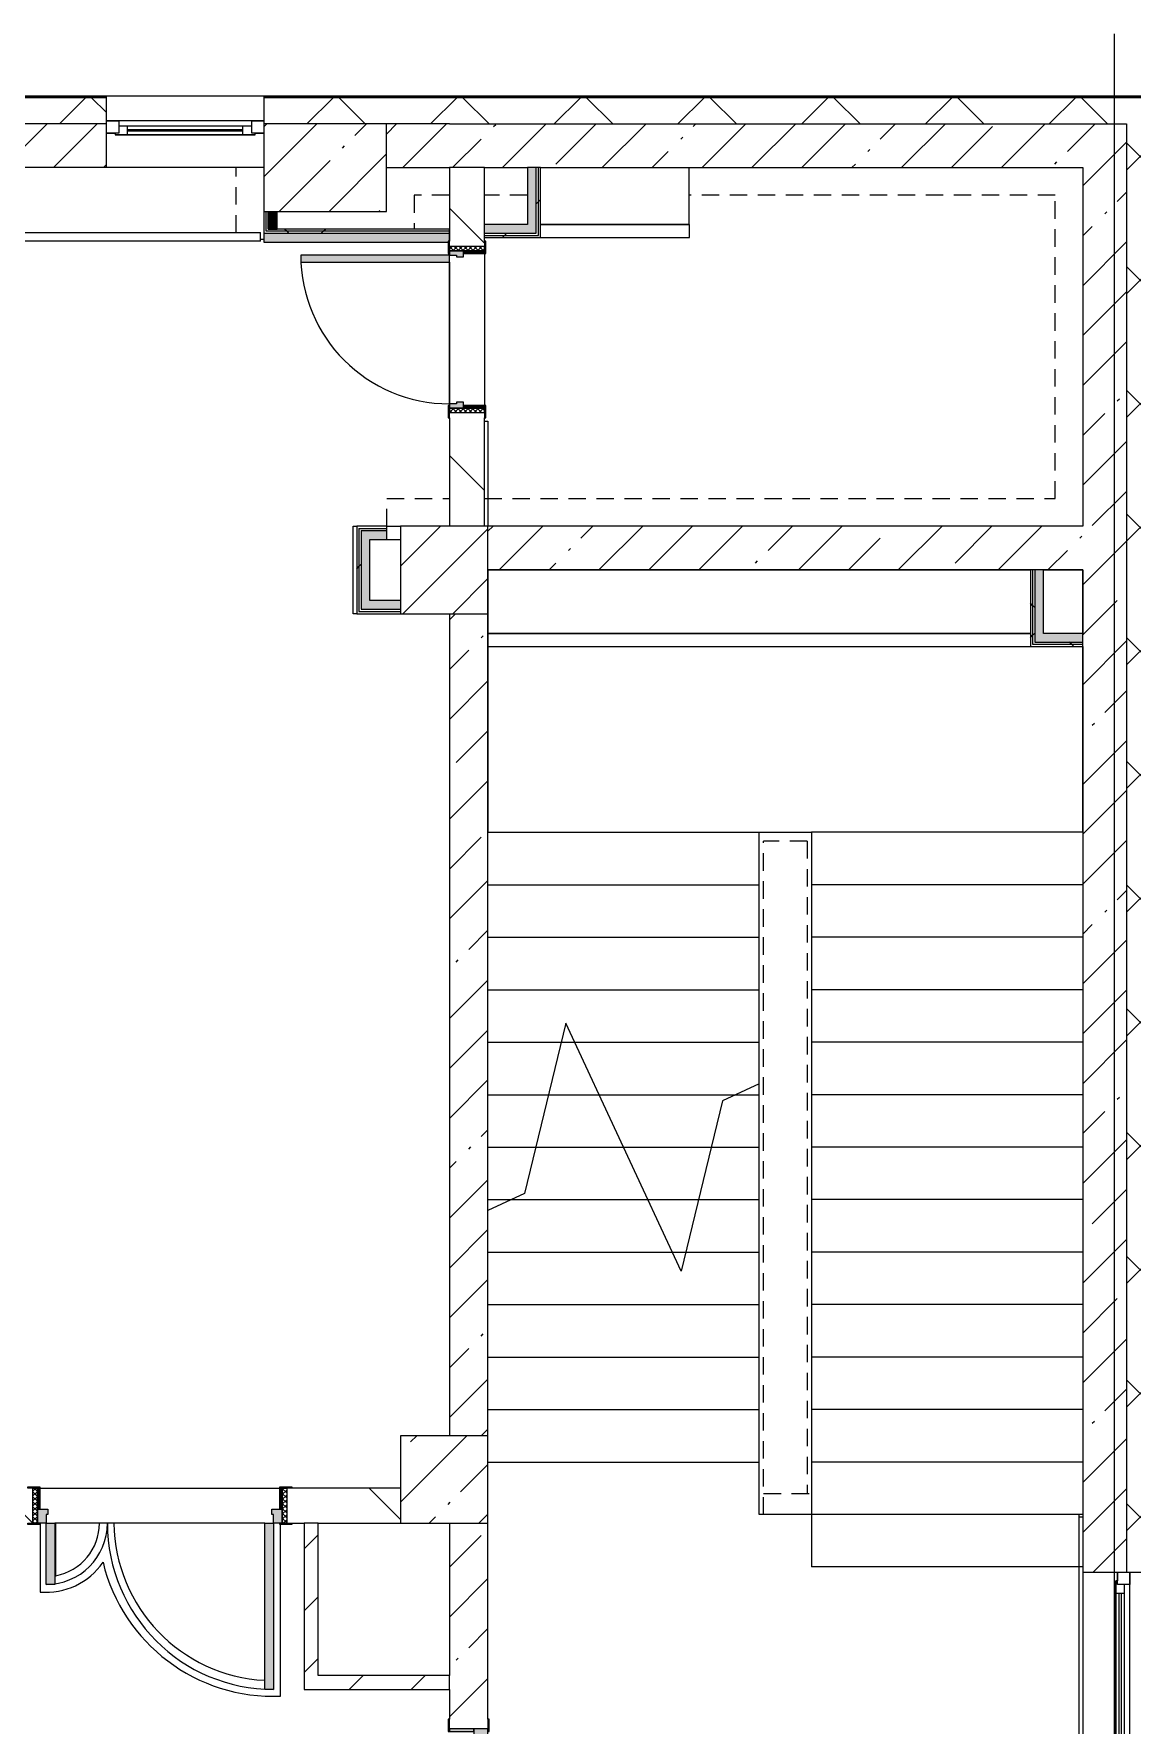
# Model space of a CAD drawing. Header units: millimetres. Extents: x -2911 to 191903, y -8553 to 29000.
# Drawn here: x 178755 to 185032, y 12246 to 21915 of the extents above; entities that cross this region are included whole.
import ezdxf

# ---------------------------------------------------------------- set-up
doc = ezdxf.new("R2010")
doc.units = ezdxf.units.MM
doc.linetypes.add('200_ШТРИХ__ш1_п0_6_', pattern=[160, 100, -60])
for name, color, linetype, lineweight in [('A-DETL-MBND', 7, '200_ШТРИХ__ш1_п0_6_', 9), ('A-GLAZ-1', 7, 'Continuous', 5), ('A-WALL', 7, 'Continuous', 9), ('A-WALL-4', 7, 'Continuous', 5), ('I-WALL-3', 7, 'Continuous', 5), ('S-COLS-2', 7, 'Continuous', 5), ('S-STRS-2', 7, 'Continuous', 5), ('S-STRS-MBND-1', 7, 'Continuous', 5), ('Оси', 7, 'Continuous', 9)]:
    doc.layers.add(name, color=color, linetype=linetype, lineweight=lineweight)
for name, color, linetype, lineweight, true_color in [('A-DOOR-1', 7, 'Continuous', 5, 0xaaaaaa), ('A-DOOR-2', 7, 'Continuous', 5, 0xe2e2e2), ('A-DOOR-FRAM-1', 7, 'Continuous', 5, 0xe2e2e2), ('A-DOOR-FRAM-2', 7, 'Continuous', 5, 0xaaaaaa), ('A-FLOR-3', 7, 'Continuous', 5, 0xaaaaaa), ('I-WALL-1', 7, 'Continuous', 5, 0xe7e7e7), ('I-WALL-2', 7, 'Continuous', 9, 0xe7e7e7)]:
    doc.layers.add(name, color=color, linetype=linetype, lineweight=lineweight, true_color=true_color)
pattern_1 = [(45, (59919.87, 0), (-285.1231, 285.1231), []), (45, (60205, 0), (-285.1231, 285.1231), [504.031, -100.806, 16.764, -84.042])]
pattern_2 = [(45, (59919.87, 0), (-353.5534, 353.5534), []), (135, (59919.87, 0), (-353.5534, -353.5534), [])]
pattern_3 = [(135, (59919.87, 0), (-353.5534, -353.5534), [])]
pattern_4 = [(45, (59919.87, 0), (-176.7767, 176.7767), [])]
pattern_5 = [(45, (59919.9, 0), (-530.33, 530.33), []), (135, (59919.9, 0), (-530.33, -530.33), [])]

# ---------------------------------------------------------------- blocks, each defined once
blk = doc.blocks.new('110_Дверь_СКБ_2Ст - Д-1_л_Лестничная клетка EIS60 2-32142534-2_5_1_птичка')
at = {"layer": 'A-DOOR-2'}
for points in [[(662.5, 110), (662.5, 1010), (612.5, 1010), (612.5, 110)], [(-587.5, 510), (-637.5, 510), (-637.5, 110), (-587.5, 110), (-587.5, 433.2)], [(712.5, 30), (697.5, 30), (697.5, -110), (712.5, -110), (712.5, -30.6)]]:
    blk.add_hatch(color=256, dxfattribs=at).paths.add_polyline_path(points)
h = blk.add_hatch(color=256, dxfattribs=at)
h.paths.add_polyline_path([(712.5, 110), (662.5, 110), (662.5, 60), (652.5, 60), (652.5, 30), (712.5, 30)])
h.paths.add_polyline_path([(-627.5, 30), (-627.5, 60), (-637.5, 60), (-637.5, 110), (-687.5, 110), (-687.5, 30)])
at = {"layer": 'A-DOOR-FRAM-1'}
for points in [[(-672.5, 110), (-672.5, 118), (-742.5, 118), (-742.5, 110)], [(767.5, 110), (767.5, 118), (697.5, 118), (697.5, 110)], [(-672.5, 30), (-687.5, 30), (-687.5, -110), (-672.5, -110), (-672.5, -30.6)], [(-672.5, -110), (-742.5, -110), (-742.5, -118), (-672.5, -118)], [(767.5, -118), (767.5, -110), (697.5, -110), (697.5, -118)]]:
    blk.add_hatch(color=256, dxfattribs=at).paths.add_polyline_path(points)
at = {"layer": 'A-DOOR-1'}
for p, q in [((662.5, 1010), (612.5, 1010)), ((612.5, 1010), (612.5, 110)), ((662.5, 110), (662.5, 1010)), ((-637.5, 510), (-637.5, 110)), ((-587.5, 510), (-637.5, 510)), ((-587.5, 110), (-587.5, 510)), ((-637.5, 110), (-587.5, 110)), ((612.5, 110), (662.5, 110))]:
    blk.add_line(p, q, dxfattribs=at)
for centre, radius, start, end in [((662.5, 110), 900, 90, 180), ((-637.5, 110), 400, 360, 90)]:
    blk.add_arc(centre, radius, start, end, dxfattribs=at)
at = {"layer": 'A-DOOR-FRAM-2'}
for p, q in [((-672.5, 118), (-742.5, 118)), ((-742.5, 118), (-742.5, 110)), ((-742.5, 110), (-672.5, 110)), ((-637.5, 110), (-687.5, 110)), ((-687.5, 110), (-687.5, 30)), ((-672.5, 110), (-672.5, 118)), ((-637.5, 60), (-637.5, 110)), ((662.5, 110), (662.5, 60)), ((712.5, 110), (662.5, 110)), ((767.5, 118), (697.5, 118)), ((697.5, 118), (697.5, 110)), ((697.5, 110), (767.5, 110)), ((712.5, 30), (712.5, 110)), ((767.5, 110), (767.5, 118)), ((-687.5, 30), (-627.5, 30)), ((-672.5, 30), (-687.5, 30)), ((-687.5, 30), (-687.5, -110)), ((-672.5, -110), (-672.5, 30)), ((-627.5, 60), (-637.5, 60)), ((-627.5, 30), (-627.5, 60)), ((662.5, 60), (652.5, 60)), ((652.5, 60), (652.5, 30)), ((652.5, 30), (712.5, 30)), ((712.5, 30), (697.5, 30)), ((697.5, 30), (697.5, -110)), ((712.5, -110), (712.5, 30)), ((-672.5, -110), (-742.5, -110)), ((-742.5, -110), (-742.5, -118)), ((-742.5, -118), (-672.5, -118)), ((-687.5, -110), (-672.5, -110)), ((-672.5, -118), (-672.5, -110)), ((697.5, -110), (712.5, -110)), ((767.5, -110), (697.5, -110)), ((697.5, -110), (697.5, -118)), ((697.5, -118), (767.5, -118)), ((767.5, -118), (767.5, -110))]:
    blk.add_line(p, q, dxfattribs=at)
blk = doc.blocks.new('120_Окно_СКБ_1Ст - 120_Окно_СКБ_1Ст 900х2500_h_ с форточкой-V106-2_5_1_птичка')
at = {"layer": 'A-GLAZ-1'}
for p, q in [((-450, -127), (-450, -57)), ((-450, -57), (-380, -57)), ((450, -57), (-450, -57)), ((-380, -57), (-380, -127)), ((380, -87), (-380, -87)), ((-380, -87), (-380, -127)), ((-330, -137), (-330, -87)), ((330, -137), (330, -87)), ((380, -127), (380, -57)), ((380, -57), (450, -57)), ((380, -127), (380, -87)), ((450, -57), (450, -127)), ((-380, -127), (-450, -127)), ((-450, -127), (-400, -127)), ((-380, -127), (-400, -127)), ((-400, -127), (-400, -137)), ((-400, -137), (400, -137)), ((400, -137), (-400, -137)), ((-330, -107), (330, -107)), ((330, -117), (-330, -117)), ((450, -127), (380, -127)), ((400, -127), (380, -127)), ((400, -127), (449.8, -127)), ((400, -137), (400, -127))]:
    blk.add_line(p, q, dxfattribs=at)
blk = doc.blocks.new('120_Окно_СКБ_1Ст - 120_Окно_СКБ_1Ст 1200х2500_h_ с форточкой2-24160662-2_5_1_птичка')
at = {"layer": 'A-GLAZ-1'}
for p, q in [((-600, -127), (-600, -57)), ((-600, -57), (-530, -57)), ((600, -57), (-600, -57)), ((-530, -57), (-530, -127)), ((530, -87), (-530, -87)), ((-530, -87), (-530, -127)), ((-480, -137), (-480, -87)), ((480, -137), (480, -87)), ((530, -127), (530, -57)), ((530, -57), (600, -57)), ((530, -127), (530, -87)), ((600, -57), (600, -127)), ((-530, -127), (-600, -127)), ((-600, -127), (-550, -127)), ((-530, -127), (-550, -127)), ((-550, -127), (-550, -137)), ((-550, -137), (550, -137)), ((550, -137), (-550, -137)), ((-480, -107), (480, -107)), ((480, -117), (-480, -117)), ((600, -127), (530, -127)), ((550, -127), (530, -127)), ((550, -127), (600, -127)), ((550, -137), (550, -127))]:
    blk.add_line(p, q, dxfattribs=at)
blk = doc.blocks.new('110_Дверь_СКБ_1Ст_Внутренняя1 - Д-8 950x2100h_охрана-V58-2_5_1_птичка')
at = {"layer": 'A-DOOR-1'}
h = blk.add_hatch(dxfattribs=at)
h.set_pattern_fill('FP_89', color=256, style=0, pattern_type=2)
h.set_pattern_definition([(135, (1826.41, 164.685), (-14.14214, -14.14214), []), (225, (1826.41, 164.685), (14.14214, -14.14214), [])])
h.paths.add_polyline_path([(487.5, 100), (462.5, 100), (462.5, -100), (487.5, -100), (487.5, -34.8)])
at = {"layer": 'A-DOOR-2'}
h = blk.add_hatch(color=256, dxfattribs=at)
h.paths.add_polyline_path([(-437.5, 100), (-437.5, 20), (-402.5, 20), (-402.5, 60), (-412.5, 60), (-416.2, 100)])
h.paths.add_polyline_path([(437.5, 100), (437.5, 60), (427.5, 60), (427.5, 20), (462.5, 20), (462.5, 100)])
at = {"layer": 'A-DOOR-FRAM-1'}
for points in [[(397.5, 950), (397.5, 100), (437.5, 100), (437.5, 950)], [(-492.5, 108), (-492.5, 100), (-422.5, 100), (-422.5, 108)], [(511.4, 108), (447.5, 108), (447.5, 100), (517.5, 100), (517.5, 108)], [(-422.5, 20), (-437.5, 20), (-437.5, -100), (-422.5, -100), (-422.5, -34.8)], [(462.5, 20), (447.5, 20), (447.5, -100), (462.5, -100), (462.5, -34.8)], [(-492.5, -100), (-492.5, -108), (-422.5, -108), (-422.5, -100)], [(447.5, -100), (447.5, -108), (517.5, -108), (517.5, -100)]]:
    blk.add_hatch(color=256, dxfattribs=at).paths.add_polyline_path(points)
at = {"layer": 'A-DOOR-FRAM-2'}
h = blk.add_hatch(dxfattribs=at)
h.set_pattern_fill('FP_90', color=256, style=0, pattern_type=2)
h.set_pattern_definition([(45, (-296.384, 164.685), (-14.1421, 14.1421), []), (135, (-296.384, 164.685), (-14.1421, -14.1421), [])])
h.paths.add_polyline_path([(-437.5, 100), (-462.5, 100), (-462.5, -100), (-437.5, -100), (-437.5, -34.8)])
at = {"layer": 'A-DOOR-1'}
for p, q in [((437.5, 950), (397.5, 950)), ((397.5, 950), (397.5, 100)), ((437.5, 100), (437.5, 950)), ((397.5, 100), (437.5, 100))]:
    blk.add_line(p, q, dxfattribs=at)
blk.add_arc((437.5, 100), 850, 90, 180, dxfattribs=at)
at = {"layer": 'A-DOOR-FRAM-2'}
for p, q in [((-422.5, 108), (-492.5, 108)), ((-492.5, 108), (-492.5, 100)), ((-492.5, 100), (-422.5, 100)), ((-437.5, 100), (-462.5, 100)), ((-462.5, 100), (-462.5, -100)), ((-412.5, 100), (-437.5, 100)), ((-437.5, 100), (-437.5, 20)), ((-437.5, -100), (-437.5, 100)), ((-422.5, 100), (-437.5, 100)), ((-437.5, 100), (-437.5, 99)), ((-437.5, 99), (-422.5, 99)), ((-422.5, 100), (-422.5, 108)), ((-422.5, 99), (-422.5, 100)), ((-412.5, 60), (-412.5, 100)), ((437.5, 100), (437.5, 60)), ((462.5, 100), (437.5, 100)), ((517.5, 108), (447.5, 108)), ((447.5, 108), (447.5, 100)), ((462.5, 100), (447.5, 100)), ((447.5, 100), (447.5, 99)), ((447.5, 100), (517.5, 100)), ((447.5, 99), (462.5, 99)), ((462.5, 20), (462.5, 100)), ((487.5, 100), (462.5, 100)), ((462.5, 100), (462.5, -100)), ((462.5, 99), (462.5, 100)), ((487.5, -100), (487.5, 100)), ((517.5, 100), (517.5, 108)), ((-437.5, 20), (-402.5, 20)), ((-422.5, 20), (-437.5, 20)), ((-437.5, 20), (-437.5, -100)), ((-422.5, -100), (-422.5, 20)), ((-402.5, 60), (-412.5, 60)), ((-402.5, 20), (-402.5, 60)), ((437.5, 60), (427.5, 60)), ((427.5, 60), (427.5, 20)), ((427.5, 20), (462.5, 20)), ((462.5, 20), (447.5, 20)), ((447.5, 20), (447.5, -100)), ((462.5, -100), (462.5, 20)), ((-422.5, -100), (-492.5, -100)), ((-492.5, -100), (-492.5, -108)), ((-492.5, -108), (-422.5, -108)), ((-462.5, -100), (-437.5, -100)), ((-437.5, -100), (-422.5, -100)), ((-422.5, -108), (-422.5, -100)), ((447.5, -100), (462.5, -100)), ((517.5, -100), (447.5, -100)), ((447.5, -100), (447.5, -108)), ((447.5, -108), (517.5, -108)), ((462.5, -100), (487.5, -100)), ((517.5, -108), (517.5, -100))]:
    blk.add_line(p, q, dxfattribs=at)
blk = doc.blocks.new('BSC_Колонна _Прямоугольная - 700х500-23282984-2_5_1_птичка')
at = {"layer": 'S-COLS-2'}
h = blk.add_hatch(dxfattribs=at)
h.set_pattern_fill('FP_153', color=256, style=0, pattern_type=2)
h.set_pattern_definition([(45, (-120500, -21150), (-285.1231, 285.1231), []), (45, (-120214.88, -21150), (-285.1231, 285.1231), [504.031, -100.806, 16.764, -84.042])])
h.paths.add_polyline_path([(-138.1, -250), (350, -250), (350, 250), (-350, 250), (-350, -250)])
for p, q in [((350, 250), (-350, 250)), ((-350, 250), (-350, -250)), ((350, -250), (350, 250)), ((-350, -250), (350, -250))]:
    blk.add_line(p, q, dxfattribs=at)
blk = doc.blocks.new('BSC_Колонна _Прямоугольная - 500х500-22291386-2_5_1_птичка')
at = {"layer": 'S-COLS-2'}
h = blk.add_hatch(dxfattribs=at)
h.set_pattern_fill('FP_174', color=256, style=0, pattern_type=2)
h.set_pattern_definition([(45, (-121180, -13650), (-285.1231, 285.1231), []), (45, (-120894.88, -13650), (-285.1231, 285.1231), [504.031, -100.806, 16.764, -84.042])])
h.paths.add_polyline_path([(-250, -250), (250, -250), (250, 250), (-250, 250), (-250, -115.2)])
for p, q in [((250, 250), (-250, 250)), ((-250, 250), (-250, -250)), ((250, -250), (250, 250)), ((-250, -250), (250, -250))]:
    blk.add_line(p, q, dxfattribs=at)
blk = doc.blocks.new('BSC_Колонна _Прямоугольная - 500х500-V163-2_5_1_птичка')
at = {"layer": 'S-COLS-2'}
h = blk.add_hatch(dxfattribs=at)
h.set_pattern_fill('FP_183', color=256, style=0, pattern_type=2)
h.set_pattern_definition([(45, (-121180, -18850), (-285.1231, 285.1231), []), (45, (-120894.88, -18850), (-285.1231, 285.1231), [504.031, -100.806, 16.764, -84.042])])
h.paths.add_polyline_path([(-250, -250), (250, -250), (250, 250), (-250, 250), (-250, -109.1)])
for p, q in [((250, 250), (-250, 250)), ((-250, 250), (-250, -250)), ((250, -250), (250, 250)), ((-250, -250), (250, -250))]:
    blk.add_line(p, q, dxfattribs=at)
blk = doc.blocks.new('110_Дверь_СКБ_2Ст - Д-6_п__ ДОО_Дв_1450x2100h_Дверь из раздевальной в коридор-32371698-2_5_1_птичка')
at = {"layer": 'A-DOOR-1'}
h = blk.add_hatch(dxfattribs=at)
h.set_pattern_fill('FP_189', color=256, style=0, pattern_type=2)
h.set_pattern_definition([(225, (1576.41, -164.685), (-14.14214, 14.14214), []), (135, (1576.41, -164.685), (14.14214, 14.14214), [])])
h.paths.add_polyline_path([(737.5, -100), (737.5, 100), (712.5, 100), (712.5, -100)])
at = {"layer": 'A-DOOR-2'}
h = blk.add_hatch(color=256, dxfattribs=at)
h.paths.add_polyline_path([(-637.5, -100), (-637.5, -50), (-627.5, -50), (-627.5, -20), (-687.5, -20), (-687.5, -100)])
h.paths.add_polyline_path([(662.5, -100), (712.5, -100), (712.5, -20), (652.5, -20), (652.5, -50), (662.5, -50)])
for points in [[(-587.5, -450), (-587.5, -100), (-637.5, -100), (-637.5, -450)], [(612.5, -1050), (662.5, -1050), (662.5, -100), (612.5, -100)]]:
    blk.add_hatch(color=256, dxfattribs=at).paths.add_polyline_path(points)
at = {"layer": 'A-DOOR-FRAM-1'}
for points in [[(-672.5, 100), (-672.5, 108), (-742.5, 108), (-742.5, 100)], [(-672.5, -20), (-672.5, 100), (-687.5, 100), (-687.5, -20)], [(767.5, 100), (767.5, 108), (697.5, 108), (697.5, 100)], [(712.5, -20), (712.5, 100), (697.5, 100), (697.5, -20)], [(-672.5, -108), (-672.5, -100), (-742.5, -100), (-742.5, -108)], [(767.5, -108), (767.5, -100), (697.5, -100), (697.5, -108)]]:
    blk.add_hatch(color=256, dxfattribs=at).paths.add_polyline_path(points)
at = {"layer": 'A-DOOR-FRAM-2'}
h = blk.add_hatch(dxfattribs=at)
h.set_pattern_fill('FP_190', color=256, style=0, pattern_type=2)
h.set_pattern_definition([(315, (-546.384, -164.685), (-14.1421, -14.1421), []), (225, (-546.384, -164.685), (-14.1421, 14.1421), [])])
h.paths.add_polyline_path([(-687.5, -100), (-687.5, 100), (-712.5, 100), (-712.5, -100)])
at = {"layer": 'A-DOOR-1'}
for p, q in [((-637.5, -100), (-587.5, -100)), ((-637.5, -450), (-637.5, -100)), ((-587.5, -100), (-587.5, -450)), ((612.5, -100), (662.5, -100)), ((612.5, -1050), (612.5, -100)), ((662.5, -100), (662.5, -1050)), ((-587.5, -450), (-637.5, -450)), ((662.5, -1050), (612.5, -1050))]:
    blk.add_line(p, q, dxfattribs=at)
for centre, radius, start, end in [((-637.5, -100), 350, 270, 0), ((662.5, -100), 950, 180, 270)]:
    blk.add_arc(centre, radius, start, end, dxfattribs=at)
at = {"layer": 'A-DOOR-FRAM-2'}
for p, q in [((-742.5, 108), (-672.5, 108)), ((-742.5, 100), (-742.5, 108)), ((-672.5, 100), (-742.5, 100)), ((-712.5, 100), (-687.5, 100)), ((-712.5, -100), (-712.5, 100)), ((-687.5, 100), (-687.5, -100)), ((-687.5, 100), (-672.5, 100)), ((-687.5, -20), (-687.5, 100)), ((-672.5, 108), (-672.5, 100)), ((-672.5, 100), (-672.5, -20)), ((697.5, 100), (697.5, 108)), ((697.5, 108), (767.5, 108)), ((697.5, -20), (697.5, 100)), ((697.5, 100), (712.5, 100)), ((767.5, 100), (697.5, 100)), ((712.5, -100), (712.5, 100)), ((712.5, 100), (737.5, 100)), ((712.5, 100), (712.5, -20)), ((737.5, 100), (737.5, -100)), ((767.5, 108), (767.5, 100)), ((-687.5, -20), (-627.5, -20)), ((-687.5, -100), (-687.5, -20)), ((-672.5, -20), (-687.5, -20)), ((-637.5, -50), (-637.5, -100)), ((-627.5, -50), (-637.5, -50)), ((-627.5, -20), (-627.5, -50)), ((652.5, -20), (712.5, -20)), ((652.5, -50), (652.5, -20)), ((662.5, -50), (652.5, -50)), ((662.5, -100), (662.5, -50)), ((712.5, -20), (697.5, -20)), ((712.5, -20), (712.5, -100)), ((-742.5, -100), (-672.5, -100)), ((-742.5, -108), (-742.5, -100)), ((-672.5, -108), (-742.5, -108)), ((-687.5, -100), (-712.5, -100)), ((-637.5, -100), (-687.5, -100)), ((-672.5, -100), (-672.5, -108)), ((712.5, -100), (662.5, -100)), ((697.5, -108), (697.5, -100)), ((697.5, -100), (767.5, -100)), ((767.5, -108), (697.5, -108)), ((737.5, -100), (712.5, -100)), ((767.5, -100), (767.5, -108))]:
    blk.add_line(p, q, dxfattribs=at)
blk = doc.blocks.new('Зашивка приборов отопления30 - Зашивка приборов отопления-33323465-2_5_1_птичка')
at = {"layer": 'A-WALL-4'}
for p, q in [((121290.8, 18669.6), (124390.8, 18669.6)), ((124390.8, 18669.6), (121290.8, 18669.6)), ((121290.8, 18594.6), (124390.8, 18594.6))]:
    blk.add_line(p, q, dxfattribs=at)
blk = doc.blocks.new('Зашивка приборов отопления44 - Зашивка приборов отопления-33398827-2_5_1_птичка')
at = {"layer": 'A-WALL-4'}
for p, q in [((122140.8, 18669.6), (122140.8, 18994.6)), ((121290.8, 18669.6), (122140.8, 18669.6)), ((122141.3, 18669.6), (121290.8, 18669.6)), ((122141.3, 18594.6), (122141.3, 18669.6)), ((121290.8, 18594.6), (122141.3, 18594.6))]:
    blk.add_line(p, q, dxfattribs=at)

msp = doc.modelspace()

# ---------------------------------------------------------------- hatches: boundary and pattern name
at = {"layer": 'A-WALL-4'}
h = msp.add_hatch(dxfattribs=at)
h.set_pattern_fill('FP_76', color=256, style=0, pattern_type=2)
h.set_pattern_definition(pattern_2)
h.paths.add_polyline_path([(185149.9, 21400), (185149.9, 21550), (180070.1, 21550), (180070.1, 21400), (184999.9, 21400)])
h.paths.add_polyline_path([(179170.1, 21400), (179170.1, 21550), (177820.3, 21550), (177820.3, 21400), (178426.7, 21400)])
h.paths.add_polyline_path([(166369, 21400), (166770.3, 21400), (166770.3, 21550), (165470.1, 21550), (165470.1, 21400), (165969.9, 21400)])
h.paths.add_polyline_path([(168970.3, 21400), (168970.3, 21550), (167670.3, 21550), (167670.3, 21400), (168224, 21400)])
h.paths.add_polyline_path([(169870.3, 21400), (171169.9, 21400), (171169.9, 21550), (169870.3, 21550)])
h.paths.add_polyline_path([(176020.3, 21400), (176920.3, 21400), (176920.3, 21550), (175520.3, 21550), (175520.3, 21400), (175644.2, 21400)])
h.paths.add_polyline_path([(172069.9, 21400), (173220.3, 21400), (173220.3, 21550), (172069.9, 21550)])
h.paths.add_polyline_path([(159876.3, 21400), (161069.9, 21400), (161069.9, 21550), (156529.9, 21550), (156529.9, 21400), (158948.8, 21400)])
h.paths.add_polyline_path([(161969.9, 21400), (163170.1, 21400), (163170.1, 21550), (161969.9, 21550)])
h.paths.add_polyline_path([(153229.9, 21400), (153229.9, 21550), (152979.9, 21550), (152979.9, 21400)])
h = msp.add_hatch(dxfattribs=at)
h.set_pattern_fill('FP_76', color=256, style=0, pattern_type=2)
h.set_pattern_definition(pattern_2)
h.paths.add_polyline_path([(184999.9, -250), (185149.9, -250), (185149.9, 7700), (184999.9, 7700), (184999.9, -100)])
h.paths.add_polyline_path([(185149.9, 10000), (185149.9, 11920), (184999.9, 11920), (184999.9, 10000)])
h.paths.add_polyline_path([(185149.9, 13120), (185149.9, 21400), (184999.9, 21400), (184999.9, 13120)])
at = {"layer": 'I-WALL-1'}
for points in [[(181625.9, 20775), (181625.9, 21150), (181575.9, 21150), (181575.9, 20775)], [(181575.9, 20775), (181575.9, 20825), (181329.9, 20825), (181329.9, 20775)], [(181121.9, 20724), (181121.9, 20730), (181129.9, 20730), (181129.9, 20774), (180069.9, 20774), (180069.9, 20724), (180281.8, 20724)], [(180675.5, 18625), (180675.5, 19025), (180625.5, 19025), (180625.5, 18625)], [(184524.9, 18487.5), (184524.9, 18850), (184474.9, 18850), (184474.9, 18487.5)], [(180849.9, 18625), (180849.9, 18675), (180675.5, 18675), (180675.5, 18625)], [(184749.9, 18437.5), (184749.9, 18487.5), (184474.9, 18487.5), (184474.9, 18437.5)]]:
    msp.add_hatch(color=256, dxfattribs=at).paths.add_polyline_path(points)
at = {"layer": 'I-WALL-2'}
for points in [[(180144.9, 20799), (180144.9, 20900), (180094.9, 20900), (180094.9, 20799)], [(180771.9, 19025), (180771.9, 19075), (180625.5, 19075), (180625.5, 19025), (180745.5, 19025)]]:
    msp.add_hatch(color=256, dxfattribs=at).paths.add_polyline_path(points)
at = {"layer": 'I-WALL-3'}
h = msp.add_hatch(dxfattribs=at)
h.set_pattern_fill('FP_84', color=256, style=0, pattern_type=2)
h.set_pattern_definition(pattern_1)
h.paths.add_polyline_path([(172069.9, 21150), (173220.3, 21150), (173220.3, 21400), (172069.9, 21400)])
h.paths.add_polyline_path([(176020.3, 21150), (176920.3, 21150), (176920.3, 21400), (176020.3, 21400), (176020.3, 21239.3)])
h.paths.add_polyline_path([(181129.9, 21150), (181129.9, 21400), (180769.9, 21400), (180769.9, 21150)])
h.paths.add_polyline_path([(178435.4, 21150), (179170.1, 21150), (179170.1, 21400), (177820.3, 21400), (177820.3, 21150), (178426.7, 21150)])
h.paths.add_polyline_path([(161057.4, 21150), (161069.9, 21150), (161069.9, 21400), (160719.9, 21400), (160719.9, 21150), (161044.9, 21150)])
h.paths.add_polyline_path([(162658.9, 21150), (163170.1, 21150), (163170.1, 21400), (161969.9, 21400), (161969.9, 21150)])
h.paths.add_polyline_path([(165969.9, 21150), (166770.3, 21150), (166770.3, 21400), (165969.9, 21400)])
h.paths.add_polyline_path([(168224, 21150), (168970.3, 21150), (168970.3, 21400), (167670.3, 21400), (167670.3, 21150), (168144.9, 21150)])
h.paths.add_polyline_path([(171169.9, 21150), (171169.9, 21400), (170969.9, 21400), (170969.9, 21150), (171006.6, 21150)])
h.paths.add_polyline_path([(170269.9, 21150), (170269.9, 21400), (169870.3, 21400), (169870.3, 21150), (170079.1, 21150)])
h = msp.add_hatch(dxfattribs=at)
h.set_pattern_fill('FP_84', color=256, style=0, pattern_type=2)
h.set_pattern_definition(pattern_1)
h.paths.add_polyline_path([(184749.9, 21150), (184749.9, 21400), (181129.9, 21400), (181129.9, 21150), (183064.3, 21150)])
h = msp.add_hatch(dxfattribs=at)
h.set_pattern_fill('FP_84', color=256, style=0, pattern_type=2)
h.set_pattern_definition(pattern_1)
h.paths.add_polyline_path([(184919.4, 10600), (184999.9, 10600), (184999.9, 11920), (184749.9, 11920), (184749.9, 10600)])
h.paths.add_polyline_path([(184999.9, 13120), (184999.9, 21400), (184749.9, 21400), (184749.9, 13120), (184919.4, 13120)])
h = msp.add_hatch(dxfattribs=at)
h.set_pattern_fill('FP_87', color=256, style=0, pattern_type=2)
h.set_pattern_definition(pattern_3)
h.paths.add_polyline_path([(181129.9, 19100), (181329.9, 19100), (181329.9, 19750), (181129.9, 19750), (181129.9, 19319.3)])
h.paths.add_polyline_path([(181329.9, 20700), (181329.9, 21150), (181129.9, 21150), (181129.9, 20700), (181209.3, 20700)])
h = msp.add_hatch(dxfattribs=at)
h.set_pattern_fill('FP_188', color=256, style=0, pattern_type=2)
h.set_pattern_definition(pattern_5)
h.paths.add_polyline_path([(181638.4, 20762.5), (181638.4, 21150), (181625.9, 21150), (181625.9, 20762.5)])
h = msp.add_hatch(dxfattribs=at)
h.set_pattern_fill('FP_188', color=256, style=0, pattern_type=2)
h.set_pattern_definition(pattern_5)
h.paths.add_polyline_path([(181650.9, 20750), (181650.9, 21150), (181638.4, 21150), (181638.4, 20750)])
h = msp.add_hatch(dxfattribs=at)
h.set_pattern_fill('FP_188', color=256, style=0, pattern_type=2)
h.set_pattern_definition(pattern_5)
h.paths.add_polyline_path([(180094.9, 20799), (180094.9, 20900), (180082.4, 20900), (180082.4, 20799)])
h = msp.add_hatch(dxfattribs=at)
h.set_pattern_fill('FP_188', color=256, style=0, pattern_type=2)
h.set_pattern_definition(pattern_5)
h.paths.add_polyline_path([(181129.9, 20786.5), (181129.9, 20799), (180082.4, 20799), (180082.4, 20786.5), (180281.8, 20786.5)])
h = msp.add_hatch(dxfattribs=at)
h.set_pattern_fill('FP_188', color=256, style=0, pattern_type=2)
h.set_pattern_definition(pattern_5)
h.paths.add_polyline_path([(181129.9, 20774), (181129.9, 20786.5), (180069.9, 20786.5), (180069.9, 20774), (180281.8, 20774)])
h = msp.add_hatch(dxfattribs=at)
h.set_pattern_fill('FP_188', color=256, style=0, pattern_type=2)
h.set_pattern_definition(pattern_5)
h.paths.add_polyline_path([(181625.9, 20762.5), (181625.9, 20775), (181329.9, 20775), (181329.9, 20762.5), (181575.9, 20762.5)])
h = msp.add_hatch(dxfattribs=at)
h.set_pattern_fill('FP_188', color=256, style=0, pattern_type=2)
h.set_pattern_definition(pattern_5)
h.paths.add_polyline_path([(181575.9, 20750), (181638.4, 20750), (181638.4, 20762.5), (181329.9, 20762.5), (181329.9, 20750)])
h = msp.add_hatch(dxfattribs=at)
h.set_pattern_fill('FP_188', color=256, style=0, pattern_type=2)
h.set_pattern_definition(pattern_5)
h.paths.add_polyline_path([(180613, 18600), (180613, 19087.5), (180600.5, 19087.5), (180600.5, 18600)])
h = msp.add_hatch(dxfattribs=at)
h.set_pattern_fill('FP_188', color=256, style=0, pattern_type=2)
h.set_pattern_definition(pattern_5)
h.paths.add_polyline_path([(180625.5, 18612.5), (180625.5, 19075), (180613, 19075), (180613, 18612.5)])
h = msp.add_hatch(dxfattribs=at)
h.set_pattern_fill('FP_84', color=256, style=0, pattern_type=2)
h.set_pattern_definition(pattern_1)
h.paths.add_polyline_path([(184749.9, 18850), (184749.9, 19100), (181349.9, 19100), (181349.9, 18850), (184524.9, 18850)])
h = msp.add_hatch(dxfattribs=at)
h.set_pattern_fill('FP_188', color=256, style=0, pattern_type=2)
h.set_pattern_definition(pattern_5)
h.paths.add_polyline_path([(184462.4, 18425), (184462.4, 18850), (184449.9, 18850), (184449.9, 18425)])
h = msp.add_hatch(dxfattribs=at)
h.set_pattern_fill('FP_188', color=256, style=0, pattern_type=2)
h.set_pattern_definition(pattern_5)
h.paths.add_polyline_path([(184462.4, 18437.5), (184474.9, 18437.5), (184474.9, 18850), (184462.4, 18850), (184462.4, 18487.5)])
h = msp.add_hatch(dxfattribs=at)
h.set_pattern_fill('FP_84', color=256, style=0, pattern_type=2)
h.set_pattern_definition(pattern_1)
h.paths.add_polyline_path([(181209.3, 10600), (181349.9, 10600), (181349.9, 10825), (181129.9, 10825), (181129.9, 10600)])
h.paths.add_polyline_path([(181209.3, 12225), (181349.9, 12225), (181349.9, 13400), (181129.9, 13400), (181129.9, 12225)])
h.paths.add_polyline_path([(181143.1, 13900), (181349.9, 13900), (181349.9, 18600), (181129.9, 18600), (181129.9, 13900)])
h = msp.add_hatch(dxfattribs=at)
h.set_pattern_fill('FP_188', color=256, style=0, pattern_type=2)
h.set_pattern_definition(pattern_5)
h.paths.add_polyline_path([(184749.9, 18412.5), (184749.9, 18425), (184449.9, 18425), (184449.9, 18412.5)])
h = msp.add_hatch(dxfattribs=at)
h.set_pattern_fill('FP_188', color=256, style=0, pattern_type=2)
h.set_pattern_definition(pattern_5)
h.paths.add_polyline_path([(184749.9, 18425), (184749.9, 18437.5), (184462.4, 18437.5), (184462.4, 18425)])
h = msp.add_hatch(dxfattribs=at)
h.set_pattern_fill('FP_87', color=256, style=0, pattern_type=2)
h.set_pattern_definition(pattern_3)
h.paths.add_polyline_path([(176020.3, 13400), (178749.9, 13400), (178749.9, 13600), (176020.3, 13600), (176020.3, 13534.8)])
h.paths.add_polyline_path([(180199.9, 13400), (180849.9, 13400), (180849.9, 13600), (180199.9, 13600), (180199.9, 13534.8)])
h = msp.add_hatch(dxfattribs=at)
h.set_pattern_fill('FP_88', color=256, style=0, pattern_type=2)
h.set_pattern_definition(pattern_4)
h.paths.add_polyline_path([(180379.9, 12450), (180379.9, 13400), (180299.9, 13400), (180299.9, 12450)])
h = msp.add_hatch(dxfattribs=at)
h.set_pattern_fill('FP_88', color=256, style=0, pattern_type=2)
h.set_pattern_definition(pattern_4)
h.paths.add_polyline_path([(181129.9, 12450), (181129.9, 12530), (180379.9, 12530), (180379.9, 12450)])

# ---------------------------------------------------------------- linework, layer by layer
at = {"layer": 'A-DETL-MBND'}
for p, q in [((179911.9, 20779), (179911.9, 21150)), ((181129.9, 20992), (180927.9, 20992)), ((180927.9, 20992), (180927.9, 20799)), ((181575.9, 20992), (181329.9, 20992)), ((184591.9, 20992), (182500.9, 20992)), ((184591.9, 19258), (184591.9, 20992)), ((180050.1, 20742), (180069.9, 20742)), ((180771.9, 19100), (180771.9, 19258)), ((180771.9, 19258), (181129.9, 19258)), ((181329.9, 19258), (184591.9, 19258)), ((180771.9, 19025), (180849.9, 19025)), ((182924.9, 13450), (182924.9, 17300)), ((183174.9, 17300), (182924.9, 17300)), ((183174.9, 17300), (183174.9, 13570)), ((182924.9, 13570), (183199.9, 13570))]:
    msp.add_line(p, q, dxfattribs=at)
at = {"layer": 'A-FLOR-3'}
for p, q in [((181129.9, 19800), (181129.9, 20610)), ((181129.9, 20610), (181129.9, 19800)), ((181329.9, 19700), (181349.9, 19700)), ((181349.9, 19700), (181349.9, 19100)), ((180580.5, 18600), (180580.5, 19100)), ((180580.5, 19100), (180600.5, 19100)), ((180771.9, 19100), (180849.9, 19100)), ((180600.5, 18600), (180580.5, 18600)), ((182899.9, 13450), (182899.9, 13750)), ((184728.9, 13450), (182899.9, 13450)), ((184728.9, 10600), (184728.9, 13450)), ((178790.8, 13400), (178790.8, 13006.4)), ((178880.8, 13400), (178874.9, 13400)), ((178880.8, 13100.3), (178880.8, 13400)), ((180074.9, 13400), (179129.3, 13400)), ((180164.9, 12411.9), (180164.9, 13392)), ((184749.9, 13435), (184728.9, 13435))]:
    msp.add_line(p, q, dxfattribs=at)
for centre, radius, start, end in [((178824.3, 13400), 305, 280.66451, 0), ((180122.3, 13411), 910, 180.6926, 267.00995), ((178824.3, 13400), 395, 265.12655, 325.57769), ((180122.3, 13411), 1000, 193.54971, 272.43764)]:
    msp.add_arc(centre, radius, start, end, dxfattribs=at)
at = {"layer": 'A-WALL'}
for p, q in [((179170.1, 21553), (177820.3, 21553)), ((179170.1, 21550), (177820.3, 21550)), ((185152.9, 21553), (180070.1, 21553)), ((185149.9, 21550), (180070.1, 21550)), ((179170.1, 21400), (177820.3, 21400)), ((181129.9, 21400), (180769.9, 21400)), ((184999.9, 21400), (184999.9, 13120)), ((181329.9, 21150), (181129.9, 21150)), ((181650.9, 21150), (181575.9, 21150)), ((181625.9, 20775), (181625.9, 21150)), ((181638.4, 20762.5), (181638.4, 21150)), ((180082.4, 20786.5), (180082.4, 20900)), ((180094.9, 20799), (180094.9, 20900)), ((180094.9, 20799), (180144.9, 20799)), ((181129.9, 20774), (180069.9, 20774)), ((181129.9, 20786.5), (180082.4, 20786.5)), ((181329.9, 20775), (181625.9, 20775)), ((181329.9, 20762.5), (181638.4, 20762.5)), ((180613, 19087.5), (180613, 18612.5)), ((180613, 19087.5), (180771.9, 19087.5)), ((180625.5, 19075), (180625.5, 18625)), ((180625.5, 19075), (180771.9, 19075)), ((184524.9, 18850), (184449.9, 18850)), ((184462.4, 18850), (184462.4, 18425)), ((184474.9, 18850), (184474.9, 18437.5)), ((180613, 18612.5), (180849.9, 18612.5)), ((180625.5, 18625), (180849.9, 18625)), ((184749.9, 18412.5), (184749.9, 18487.5)), ((184462.4, 18425), (184749.9, 18425)), ((184474.9, 18437.5), (184749.9, 18437.5)), ((180379.9, 13400), (180299.9, 13400)), ((181129.9, 12450), (181129.9, 12530))]:
    msp.add_line(p, q, dxfattribs=at)
at = {"layer": 'A-WALL-4'}
for p, q in [((185157.9, 21558), (172069.9, 21558)), ((179170.1, 21400), (179170.1, 21558)), ((180070.1, 21558), (180070.1, 21400)), ((181129.9, 21400), (184999.9, 21400)), ((184999.9, 13120), (185157.9, 13120))]:
    msp.add_line(p, q, dxfattribs=at)
at = {"layer": 'I-WALL-3'}
for p, q in [((179170.1, 21150), (179170.1, 21400)), ((180069.9, 21150), (178435.4, 21150)), ((180769.9, 21150), (181129.9, 21150)), ((181129.9, 21150), (181129.9, 20730)), ((181329.9, 21150), (181575.9, 21150)), ((181329.9, 20730), (181329.9, 21150)), ((181575.9, 21150), (181575.9, 20825)), ((181650.9, 21150), (184749.9, 21150)), ((181650.9, 20750), (181650.9, 21150)), ((184749.9, 21150), (184749.9, 19100)), ((180069.9, 20900), (180069.9, 20724)), ((180144.9, 20799), (180144.9, 20900)), ((181129.9, 20799), (180144.9, 20799)), ((181129.9, 20730), (181129.9, 20799)), ((181575.9, 20825), (181329.9, 20825)), ((178456.4, 20779), (180050.1, 20779)), ((180050.1, 20729), (178456.4, 20729)), ((180050.1, 20729), (180050.1, 20779)), ((180069.9, 20724), (181121.9, 20724)), ((181329.9, 20750), (181650.9, 20750)), ((181129.9, 19800), (181129.9, 20610)), ((181329.9, 20660), (181329.9, 19790)), ((181129.9, 19720), (181129.9, 19100)), ((181329.9, 19100), (181329.9, 19720)), ((180600.5, 19100), (180600.5, 18600)), ((180771.9, 19100), (180600.5, 19100)), ((180771.9, 19025), (180771.9, 19100)), ((184749.9, 19100), (181349.9, 19100)), ((180675.5, 18675), (180675.5, 19025)), ((180675.5, 19025), (180771.9, 19025)), ((181349.9, 18850), (184449.9, 18850)), ((184449.9, 18850), (184449.9, 18412.5)), ((184524.9, 18850), (184749.9, 18850)), ((184524.9, 18487.5), (184524.9, 18850)), ((184749.9, 18850), (184749.9, 18487.5)), ((180849.9, 18675), (180675.5, 18675)), ((180600.5, 18600), (180849.9, 18600)), ((181129.9, 18600), (181129.9, 13900)), ((181349.9, 13900), (181349.9, 18600)), ((184749.9, 18487.5), (184524.9, 18487.5)), ((184449.9, 18412.5), (184749.9, 18412.5)), ((184749.9, 18412.5), (184749.9, 10600)), ((178789.9, 13600), (180159.9, 13600)), ((180849.9, 13600), (180229.9, 13600)), ((179129.3, 13400), (178880.8, 13400)), ((180229.9, 13400), (180299.9, 13400)), ((180299.9, 13400), (180299.9, 12450)), ((180379.9, 13400), (180849.9, 13400)), ((180379.9, 12530), (180379.9, 13400)), ((181129.9, 13400), (181129.9, 12530)), ((181349.9, 12280), (181349.9, 13400)), ((184749.9, 13120), (184999.9, 13120)), ((181129.9, 12530), (180379.9, 12530)), ((180299.9, 12450), (181129.9, 12450)), ((181129.9, 12450), (181129.9, 12280))]:
    msp.add_line(p, q, dxfattribs=at)
at = {"layer": 'S-STRS-2'}
for p, q in [((181349.9, 17350), (182899.9, 17350)), ((181349.9, 17350), (182899.9, 17350)), ((182899.9, 17350), (183199.9, 17350)), ((182899.9, 17050), (182899.9, 17350)), ((184749.9, 17350), (183199.9, 17350)), ((183199.9, 17350), (183199.9, 17050)), ((184749.9, 17350), (183199.9, 17350)), ((181349.9, 17050), (182899.9, 17050)), ((181349.9, 17050), (182899.9, 17050)), ((182899.9, 16750), (182899.9, 17050)), ((183199.9, 17050), (183199.9, 16750)), ((184749.9, 17050), (183199.9, 17050)), ((184749.9, 17050), (183199.9, 17050)), ((181349.9, 16750), (182899.9, 16750)), ((181349.9, 16750), (182899.9, 16750)), ((182899.9, 16450), (182899.9, 16750)), ((183199.9, 16750), (183199.9, 16450)), ((184749.9, 16750), (183199.9, 16750)), ((184749.9, 16750), (183199.9, 16750)), ((181349.9, 16450), (182899.9, 16450)), ((181349.9, 16450), (182899.9, 16450)), ((182899.9, 16150), (182899.9, 16450)), ((183199.9, 16450), (183199.9, 16150)), ((184749.9, 16450), (183199.9, 16450)), ((184749.9, 16450), (183199.9, 16450)), ((181349.9, 16150), (181768.4, 16150)), ((181349.9, 16150), (181768.4, 16150)), ((181768.4, 16150), (181845.1, 16150)), ((181768.4, 16150), (181845.1, 16150)), ((181845.1, 16150), (182899.9, 16150)), ((181845.1, 16150), (182899.9, 16150)), ((182899.9, 15911.4), (182899.9, 16150)), ((183199.9, 16150), (183199.9, 15850)), ((184749.9, 16150), (183199.9, 16150)), ((184749.9, 16150), (183199.9, 16150)), ((182899.9, 15850), (182899.9, 15911.4)), ((181349.9, 15850), (181695.5, 15850)), ((181349.9, 15850), (181695.5, 15850)), ((181695.5, 15850), (181985, 15850)), ((181695.5, 15850), (181985, 15850)), ((181985, 15850), (182768.2, 15850)), ((181985, 15850), (182768.2, 15850)), ((182768.2, 15850), (182899.9, 15850)), ((182768.2, 15850), (182899.9, 15850)), ((182899.9, 15550), (182899.9, 15850)), ((183199.9, 15850), (183199.9, 15550)), ((184749.9, 15850), (183199.9, 15850)), ((184749.9, 15850), (183199.9, 15850)), ((181349.9, 15550), (181622.6, 15550)), ((181349.9, 15550), (181622.6, 15550)), ((181622.6, 15550), (182124.9, 15550)), ((181622.6, 15550), (182124.9, 15550)), ((182124.9, 15550), (182627.1, 15550)), ((182124.9, 15550), (182627.1, 15550)), ((182627.1, 15550), (182899.9, 15550)), ((182627.1, 15550), (182899.9, 15550)), ((182899.9, 15250), (182899.9, 15550)), ((183199.9, 15550), (183199.9, 15250)), ((184749.9, 15550), (183199.9, 15550)), ((184749.9, 15550), (183199.9, 15550)), ((181349.9, 15250), (181481.5, 15250)), ((181349.9, 15250), (181481.5, 15250)), ((181481.5, 15250), (182264.8, 15250)), ((181481.5, 15250), (182264.8, 15250)), ((182264.8, 15250), (182554.2, 15250)), ((182264.8, 15250), (182554.2, 15250)), ((182554.2, 15250), (182899.9, 15250)), ((182554.2, 15250), (182899.9, 15250)), ((182899.9, 14950), (182899.9, 15250)), ((183199.9, 15250), (183199.9, 14950)), ((184749.9, 15250), (183199.9, 15250)), ((184749.9, 15250), (183199.9, 15250)), ((181349.9, 14950), (182404.7, 14950)), ((181349.9, 14950), (182404.7, 14950)), ((182404.7, 14950), (182481.3, 14950)), ((182404.7, 14950), (182481.3, 14950)), ((182481.3, 14950), (182899.9, 14950)), ((182481.3, 14950), (182899.9, 14950)), ((182899.9, 14650), (182899.9, 14950)), ((183199.9, 14950), (183199.9, 14650)), ((184749.9, 14950), (183199.9, 14950)), ((184749.9, 14950), (183199.9, 14950)), ((181349.9, 14650), (182899.9, 14650)), ((181349.9, 14650), (182899.9, 14650)), ((182899.9, 14350), (182899.9, 14650)), ((183199.9, 14650), (183199.9, 14350)), ((184749.9, 14650), (183199.9, 14650)), ((184749.9, 14650), (183199.9, 14650)), ((181349.9, 14350), (182899.9, 14350)), ((181349.9, 14350), (182899.9, 14350)), ((182899.9, 14050), (182899.9, 14350)), ((183199.9, 14350), (183199.9, 14050)), ((184749.9, 14350), (183199.9, 14350)), ((184749.9, 14350), (183199.9, 14350)), ((181349.9, 14050), (182899.9, 14050)), ((181349.9, 14050), (182899.9, 14050)), ((182899.9, 13750), (182899.9, 14050)), ((183199.9, 14050), (183199.9, 13750)), ((184749.9, 14050), (183199.9, 14050)), ((184749.9, 14050), (183199.9, 14050)), ((181349.9, 13750), (182899.9, 13750)), ((181349.9, 13750), (182899.9, 13750)), ((183199.9, 13750), (183199.9, 13450)), ((184749.9, 13750), (183199.9, 13750)), ((184749.9, 13750), (183199.9, 13750)), ((184749.9, 13450), (183199.9, 13450))]:
    msp.add_line(p, q, dxfattribs=at)
at = {"layer": 'S-STRS-MBND-1'}
for p, q in [((181349.9, 18850), (181349.9, 17350)), ((184749.9, 18850), (181349.9, 18850)), ((184749.9, 17350), (184749.9, 18850)), ((181349.9, 17350), (182899.9, 17350)), ((181349.9, 15848.6), (181349.9, 17350)), ((181349.9, 17350), (182899.9, 17350)), ((182899.9, 17350), (183199.9, 17350)), ((182899.9, 15911.4), (182899.9, 17350)), ((184749.9, 17350), (183199.9, 17350)), ((183199.9, 17350), (183199.9, 13150)), ((184749.9, 17350), (183199.9, 17350)), ((184749.9, 17350), (184749.9, 13150)), ((181349.9, 17050), (182899.9, 17050)), ((181349.9, 17050), (182899.9, 17050)), ((184749.9, 17050), (183199.9, 17050)), ((184749.9, 17050), (183199.9, 17050)), ((181349.9, 16750), (182899.9, 16750)), ((181349.9, 16750), (182899.9, 16750)), ((184749.9, 16750), (183199.9, 16750)), ((184749.9, 16750), (183199.9, 16750)), ((181349.9, 16450), (182899.9, 16450)), ((181349.9, 16450), (182899.9, 16450)), ((184749.9, 16450), (183199.9, 16450)), ((184749.9, 16450), (183199.9, 16450)), ((181794.7, 16258.1), (181558.4, 15285.9)), ((182455, 14841.9), (181794.7, 16258.1)), ((181349.9, 16150), (181768.4, 16150)), ((181349.9, 16150), (181768.4, 16150)), ((181845.1, 16150), (182899.9, 16150)), ((181845.1, 16150), (182899.9, 16150)), ((184749.9, 16150), (183199.9, 16150)), ((184749.9, 16150), (183199.9, 16150)), ((182899.9, 15911.4), (182691.3, 15814.1)), ((181349.9, 15850), (181695.5, 15850)), ((181349.9, 15850), (181695.5, 15850)), ((181985, 15850), (182768.2, 15850)), ((181985, 15850), (182768.2, 15850)), ((182691.3, 15814.1), (182455, 14841.9)), ((184749.9, 15850), (183199.9, 15850)), ((184749.9, 15850), (183199.9, 15850)), ((181349.9, 15550), (181622.6, 15550)), ((181349.9, 15550), (181622.6, 15550)), ((182124.9, 15550), (182627.1, 15550)), ((182124.9, 15550), (182627.1, 15550)), ((184749.9, 15550), (183199.9, 15550)), ((184749.9, 15550), (183199.9, 15550)), ((181558.4, 15285.9), (181349.9, 15188.6)), ((181349.9, 15250), (181481.5, 15250)), ((181349.9, 15250), (181481.5, 15250)), ((182264.8, 15250), (182554.2, 15250)), ((182264.8, 15250), (182554.2, 15250)), ((184749.9, 15250), (183199.9, 15250)), ((184749.9, 15250), (183199.9, 15250)), ((182404.7, 14950), (182481.3, 14950)), ((182404.7, 14950), (182481.3, 14950)), ((184749.9, 14950), (183199.9, 14950)), ((184749.9, 14950), (183199.9, 14950)), ((184749.9, 14650), (183199.9, 14650)), ((184749.9, 14650), (183199.9, 14650)), ((184749.9, 14350), (183199.9, 14350)), ((184749.9, 14350), (183199.9, 14350)), ((184749.9, 14050), (183199.9, 14050)), ((184749.9, 14050), (183199.9, 14050)), ((184749.9, 13750), (183199.9, 13750)), ((184749.9, 13750), (183199.9, 13750)), ((184749.9, 13450), (183199.9, 13450)), ((184749.9, 13450), (183199.9, 13450)), ((184749.9, 13150), (183199.9, 13150))]:
    msp.add_line(p, q, dxfattribs=at)
at = {"layer": 'Оси'}
msp.add_line((184929.9, 10029.8), (184929.9, 21915.1), dxfattribs=at)

# ---------------------------------------------------------------- block references
at = {"layer": 'A-DOOR-1'}
for name, p, rotation in [('110_Дверь_СКБ_1Ст_Внутренняя1 - Д-8 950x2100h_охрана-V58-2_5_1_птичка', (181229.9, 20212.5), 89.99999999999991), ('110_Дверь_СКБ_2Ст - Д-1_л_Лестничная клетка EIS60 2-32142534-2_5_1_птичка', (181239.9, 11537.5), 269.9999999999999)]:
    msp.add_blockref(name, p, dxfattribs=dict(at, rotation=rotation))
msp.add_blockref('110_Дверь_СКБ_2Ст - Д-6_п__ ДОО_Дв_1450x2100h_Дверь из раздевальной в коридор-32371698-2_5_1_птичка', (179462.4, 13500), dxfattribs=at)
at = {"layer": 'A-GLAZ-1'}
msp.add_blockref('120_Окно_СКБ_1Ст - 120_Окно_СКБ_1Ст 900х2500_h_ с форточкой-V106-2_5_1_птичка', (179620.1, 21475), dxfattribs=at)
at = {"layer": 'A-GLAZ-1', "rotation": 269.9999999999999}
msp.add_blockref('120_Окно_СКБ_1Ст - 120_Окно_СКБ_1Ст 1200х2500_h_ с форточкой2-24160662-2_5_1_птичка', (185074.9, 12520), dxfattribs=at)
at = {"layer": 'A-WALL-4'}
for name, p in [('Зашивка приборов отопления44 - Зашивка приборов отопления-33398827-2_5_1_птичка', (60360.1, 2155.4)), ('Зашивка приборов отопления30 - Зашивка приборов отопления-33323465-2_5_1_птичка', (60059.1, -182.1))]:
    msp.add_blockref(name, p, dxfattribs=at)
at = {"layer": 'S-COLS-2'}
for name, p in [('BSC_Колонна _Прямоугольная - 700х500-23282984-2_5_1_птичка', (180419.9, 21150)), ('BSC_Колонна _Прямоугольная - 500х500-V163-2_5_1_птичка', (181099.9, 18850)), ('BSC_Колонна _Прямоугольная - 500х500-22291386-2_5_1_птичка', (181099.9, 13650))]:
    msp.add_blockref(name, p, dxfattribs=at)

doc.saveas('drawing.dxf')
